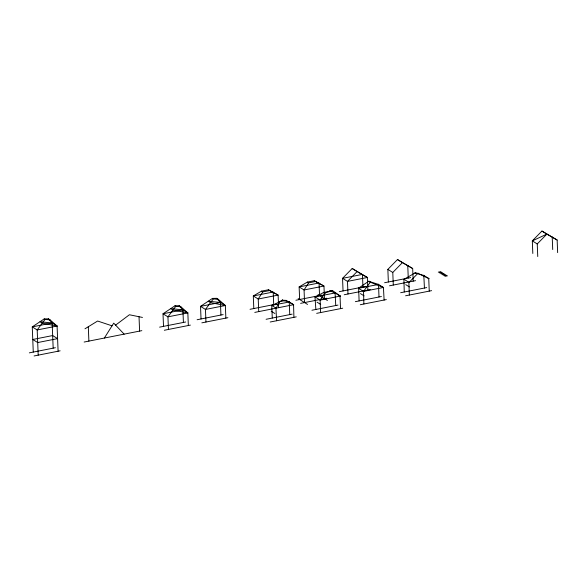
<?xml version="1.0" encoding="UTF-8"?>
<svg xmlns="http://www.w3.org/2000/svg" width="587" height="587" viewBox="0 0 587 587"><rect width="100%" height="100%" fill="white"/><g stroke="black" fill="none" stroke-linecap="round" stroke-linejoin="round"><path stroke-width="0.88" d="M271.957 305.504L271.568 305.489L271.964 305.467M276.169 308.314L276.206 308.263M289.442 302.034L289.384 301.865M293.654 304.866L293.434 304.565L293.735 304.785M315.857 309.437L314.984 296.919L315.366 296.934M320.142 300.104L340.181 296.075M335.03 292.774L335.067 293.184L335.155 292.759M340.093 296.215L340.093 296.097M358.782 288.459L358.701 288.129M363.691 291.431L363.705 291.277M378.674 284.563L378.571 284.189M383.311 287.681L383.59 287.505M403.951 279.544L404.105 279.383M423.997 275.494L423.609 275.472L424.005 275.413M323.562 292.73L323.525 292.788M279.654 302.202L279.639 302.092M378.681 284.438L358.628 288.254L359.105 300.926M279.008 302.085L271.847 305.607M279.104 302.107L278.84 301.821M282.45 300.339L282.413 300.03M271.744 305.651L271.788 305.284M423.697 275.626L423.821 275.252M428.708 278.722L428.877 278.407M325.462 292.847L325.609 292.752M286.265 300.522L286.163 300.566M289.34 302.18L289.288 301.799M370.184 282.347L370.463 282.266M289.281 301.843L289.222 302.188M279.39 301.857L279.478 302.239M279.573 302.224L279.185 302.041M282.23 300.06L282.332 300.39M415.295 272.962L423.807 275.457L428.914 278.561M409 282.398L404.069 279.331M415.192 272.647L415.075 273.05L415.303 272.713M358.613 288.129L368.915 281.092L370.287 282.2L383.428 287.469L384.111 300.096M330.188 290.756L330.232 291.137M429.244 291.123L428.737 278.524L418.142 273.505M332.638 290.66L340.042 295.863M276.059 308.336L279.5 301.887M404.252 291.937L403.907 279.383L415.185 272.852L418.142 273.425M104.347 338.053L113.724 323.144L124.136 334.142M278.634 307.691L278.128 295.092L269.69 290.55L262.771 291.915L258.229 299.018L258.735 311.616M324.472 298.644L323.965 286.045L315.527 281.503L308.608 282.868L304.059 289.971L304.565 302.569M315.168 297.081L323.459 292.583L332.447 290.565M340.519 308.63L340.042 295.958M332.55 290.756L325.433 292.708L320.113 299.964L320.619 312.563M363.881 303.941L363.529 291.394L370.287 282.2M340.005 296.09L335.089 292.964L330.965 291.306M58.098 351.217L57.086 326.027L50.1 319.886L45.038 319.431L37.186 329.953L38.199 355.15M188.346 325.514L187.84 312.915L180.855 306.774L175.792 306.319L167.941 316.841L168.447 329.439M225.863 318.103L225.357 305.511L218.371 299.37L213.308 298.915L205.457 309.437L205.956 322.036M330.033 290.778L330.121 291.152M367.88 290.073L367.374 277.475L352.178 268.501L342.544 278.333L343.05 290.932M362.949 287.006L362.443 274.408L342.544 278.333L347.475 281.4L367.374 277.475L357.109 271.568L347.475 281.4L347.981 293.999M388.359 281.987L387.853 269.389L397.487 259.557L412.683 268.53L413.189 281.129M393.29 285.055L392.784 272.463L402.418 262.624L412.683 268.53M557.65 252.615L557.144 240.017L541.948 231.043L532.314 240.875L532.82 253.474M537.751 256.541L537.244 243.943L546.879 234.11L557.144 240.017M408.956 282.538L418.142 273.146M115.595 325.125L129.404 314.757L142.465 317.435M50.1 319.886L48.413 318.836L44.208 318.917L32.256 326.886L33.268 352.083M180.855 306.774L179.167 305.724L174.963 305.805L163.01 313.774L163.516 326.372M218.371 299.37L216.684 298.321L212.479 298.394L200.527 306.37L201.033 318.968M84.976 328.786L97.618 321.03L112.036 325.829M273.703 304.624L273.197 292.025L253.298 295.951L258.229 299.018L278.128 295.092L268.428 289.773L261.516 291.137L253.298 295.951L253.804 308.549M319.541 295.577L319.035 282.978L299.135 286.904L304.059 289.971L323.965 286.045L314.265 280.725L307.353 282.09L299.135 286.904L299.641 299.502M278.876 301.997L282.318 300.214L286.17 300.39L293.566 304.697L293.904 317.251M358.422 288.29L363.529 291.394M335.757 305.607L335.089 292.964L315.072 296.839M424.445 288.107L423.807 275.457M278.957 301.799L286.17 300.39M53.168 348.15L52.155 322.96L32.256 326.886L37.186 329.953L57.086 326.027L52.155 322.96L48.413 318.836M183.415 322.446L182.909 309.848L163.01 313.774L167.941 316.841L187.84 312.915L182.909 309.848L179.167 305.724M220.932 315.036L220.426 302.444L200.527 306.37L205.457 309.437L225.357 305.511L220.426 302.444L216.684 298.321M29.35 352.853L55.398 347.717M84.146 342.038L141.834 330.65M159.598 327.142L185.639 322.006M197.115 319.739L223.155 314.603M250.047 309.29L276.095 304.154M295.885 300.243L321.925 295.107M339.293 291.673L365.341 286.537M384.602 282.729L410.651 277.592M438.298 272.133L440.786 271.642M439.215 272.706L441.703 272.214M440.001 273.19L442.488 272.698M441.057 273.85L443.545 273.359M442.07 274.481L444.557 273.99M443.068 275.098L445.555 274.606M34.09 355.957L60.131 350.821M164.331 330.254L190.379 325.11M201.847 322.843L227.895 317.706M254.78 312.394L293.566 304.697L289.252 302.012L282.318 300.214M300.617 303.347L326.666 298.211M344.224 294.74L370.272 289.604M389.533 285.796L415.581 280.659M363.331 291.431L383.23 287.505M444.088 275.736L446.575 275.244M445.019 276.316L447.507 275.824M266.102 319.284L292.143 314.14M311.932 310.237L337.98 305.093M355.348 301.667L381.396 296.523M400.657 292.722L426.705 287.579M270.218 322.006L296.266 316.863M316.672 313.341L342.72 308.197M360.279 304.734L386.319 299.59M405.588 295.789L431.628 290.646M408.868 282.523L409.344 295.048M315.226 296.963L319.952 300.016M323.43 292.759L323.393 292.377L325.433 292.708M220.426 302.444L208.231 301.234L210.52 302.657L225.357 305.511M182.909 309.848L170.714 308.637L173.004 310.061L187.84 312.915M52.155 322.96L39.96 321.749L42.249 323.173L57.086 326.027M275.934 308.212L276.587 320.751M368.753 281.283L378.498 284.401L383.428 287.469M541.948 231.043L546.879 234.11L532.314 240.875L537.244 243.943M397.487 259.557L402.418 262.624M387.853 269.389L392.784 272.463M405.756 284.658L409.425 286.948M352.178 268.501L357.109 271.568M360.447 293.603L364.116 295.885M314.265 280.725L315.527 281.503M307.353 282.09L308.608 282.868M318.044 294.645L327.451 300.5M317.039 302.173L320.707 304.455M298.145 298.57L307.544 304.426M268.428 289.773L269.69 290.55M261.516 291.137L262.771 291.915M276.081 308.153L271.737 305.438L272.273 318.066M271.201 311.22L274.87 313.502M212.479 298.394L213.308 298.915M174.963 305.805L175.792 306.319M44.208 318.917L45.038 319.431M271.693 305.343L289.252 302.012L289.758 314.61M552.213 236.95L552.719 249.548M407.76 265.463L408.258 278.062M378.498 284.401L379.004 296.993M139.024 316.731L139.603 331.09M88.307 326.739L88.886 341.106M329.953 290.947L329.96 290.961M52.661 335.559L32.762 339.484L37.693 342.551L57.592 338.626L52.661 335.559"/></g></svg>
